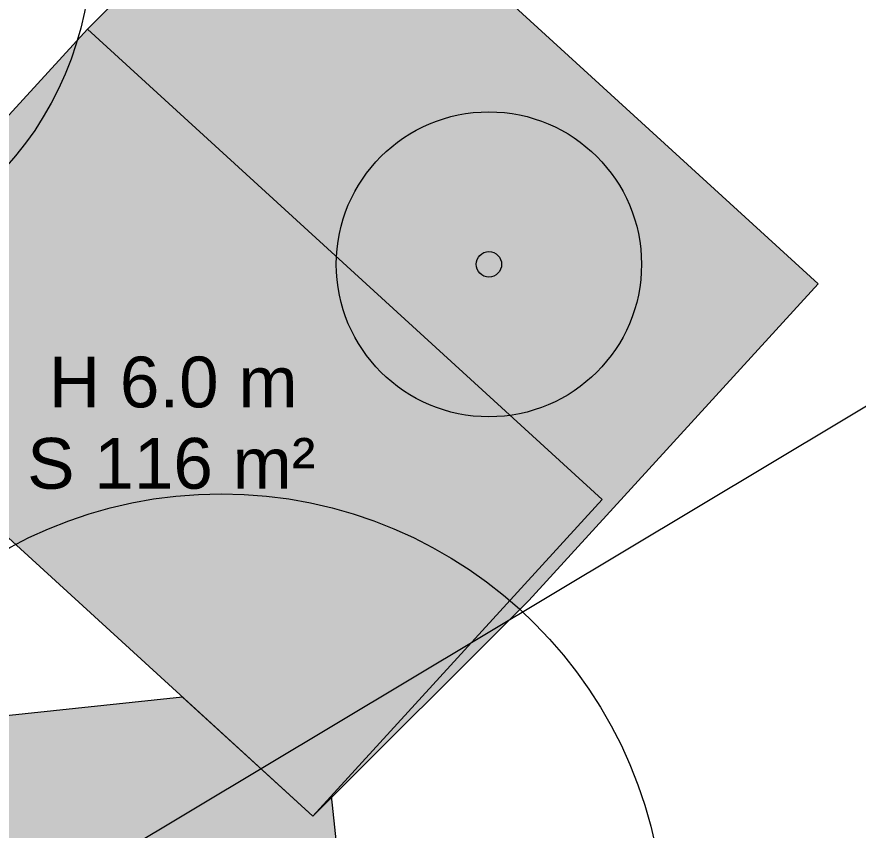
# Model space of a CAD drawing. Header units: metres. Extents: x -3 to 687, y -1 to 1371.
# Drawn here: x 69.18 to 85.72, y 309.64 to 325.64 of the extents above; entities that cross this region are included whole.
import ezdxf

# ---------------------------------------------------------------- set-up
doc = ezdxf.new("R2010")
doc.units = ezdxf.units.M
doc.header["$MEASUREMENT"] = 0
for name, color, linetype, lineweight, true_color in [('TPX_BUILDING_AREAS_TEXT', 7, 'CONTINUOUS', 0, 0x000000), ('TPX_BUILDING_HEIGHTS_TEXT', 7, 'CONTINUOUS', 0, 0x000000), ('TPX_BUILDINGS', 7, 'CONTINUOUS', 0, 0x000000), ('TPX_BUILDINGS_HATCH', 7, 'CONTINUOUS', 0, 0xf0f0f0), ('TPX_BUILDINGS_SHADOWS_HATCH', 7, 'CONTINUOUS', 0, 0x000000), ('TPX_BUILDINGS_SHADOWS_OUTLINES', 7, 'CONTINUOUS', 0, 0x000000), ('TPX_CONTOUR_LINES_5M', 7, 'CONTINUOUS', 0, 0x969696), ('TPX_VEGETATION_TREES_INDIVIDUAL', 7, 'CONTINUOUS', 0, 0x136734)]:
    doc.layers.add(name, color=color, linetype=linetype, lineweight=lineweight, true_color=true_color)
doc.styles.add('TPX_TEXTE', font='arial.ttf')

# ---------------------------------------------------------------- blocks, each defined once
blk = doc.blocks.new('TREETR008_CR087')
at = {"layer": 'TPX_VEGETATION_TREES_INDIVIDUAL'}
blk.add_circle((0, 0, 0.036), 8.72, dxfattribs=at)
blk = doc.blocks.new('TREETR005_CR065')
at = {"layer": 'TPX_VEGETATION_TREES_INDIVIDUAL'}
for radius in [6.5, 0.542]:
    blk.add_circle((0, 0, 0.036), radius, dxfattribs=at)
blk = doc.blocks.new('TREETR003_CR030')
at = {"layer": 'TPX_VEGETATION_TREES_INDIVIDUAL'}
for radius in [3, 0.25]:
    blk.add_circle((0, 0, 0.036), radius, dxfattribs=at)

msp = doc.modelspace()

# ---------------------------------------------------------------- hatches: boundary and pattern name
at = {"layer": 'TPX_BUILDINGS_HATCH'}
msp.add_hatch(color=256, dxfattribs=at).paths.add_polyline_path([(70.575, 325.4), (64.877, 319.181), (75.002, 309.917), (80.691, 316.147), (70.575, 325.4)])
at = {"layer": 'TPX_BUILDINGS_SHADOWS_HATCH'}
for points in [[(74.818, 329.642), (70.575, 325.4), (80.691, 316.147), (75.002, 309.917), (79.245, 314.16), (84.934, 320.389), (74.818, 329.642)], [(67.791, 311.765), (63.548, 307.522), (70.889, 308.305), (72.118, 296.766), (76.361, 301.008), (75.369, 310.319), (75.002, 309.917), (72.44, 312.261), (67.791, 311.765)]]:
    msp.add_hatch(color=256, dxfattribs=at).paths.add_polyline_path(points)

# ---------------------------------------------------------------- linework, layer by layer
at = {"layer": 'TPX_BUILDINGS', "elevation": 0.042}
msp.add_lwpolyline([(70.575, 325.4), (64.877, 319.181), (75.002, 309.917), (80.691, 316.147)], close=True, dxfattribs=at)
at = {"layer": 'TPX_BUILDINGS_SHADOWS_OUTLINES', "elevation": 0.039}
for points in [[(74.818, 329.642), (70.575, 325.4), (80.691, 316.147), (75.002, 309.917), (79.245, 314.16), (84.934, 320.389)], [(67.791, 311.765), (63.548, 307.522), (70.889, 308.305), (72.118, 296.766), (76.361, 301.008), (75.369, 310.319), (75.002, 309.917), (72.44, 312.261)]]:
    msp.add_lwpolyline(points, close=True, dxfattribs=at)
at = {"layer": 'TPX_CONTOUR_LINES_5M', "elevation": 0.048}
msp.add_lwpolyline([(65.511, 418.908), (25.163, 348.885), (39.307, 311.58), (65.511, 305.782), (86.816, 318.547), (96.697, 348.885), (86.606, 379.223), (96.345, 409.561), (65.511, 418.908)], dxfattribs=at)

# ---------------------------------------------------------------- block references
at = {"layer": 'TPX_VEGETATION_TREES_INDIVIDUAL'}
for name, p in [('TREETR005_CR065', (64.144, 327.045, 0.036)), ('TREETR003_CR030', (78.463, 320.775, 0.036)), ('TREETR008_CR087', (73.2, 307.539, 0.036))]:
    msp.add_blockref(name, p, dxfattribs=at)

# ---------------------------------------------------------------- texts
at = {"layer": 'TPX_BUILDING_AREAS_TEXT', "style": 'TPX_TEXTE'}
msp.add_text('S 116 m²', height=1, dxfattribs=at).set_placement((69.386, 316.36, 0.045))
at = {"layer": 'TPX_BUILDING_HEIGHTS_TEXT', "style": 'TPX_TEXTE'}
msp.add_text('H 6.0 m', height=1, dxfattribs=at).set_placement((69.811, 317.96, 0.045))

doc.saveas('drawing.dxf')
